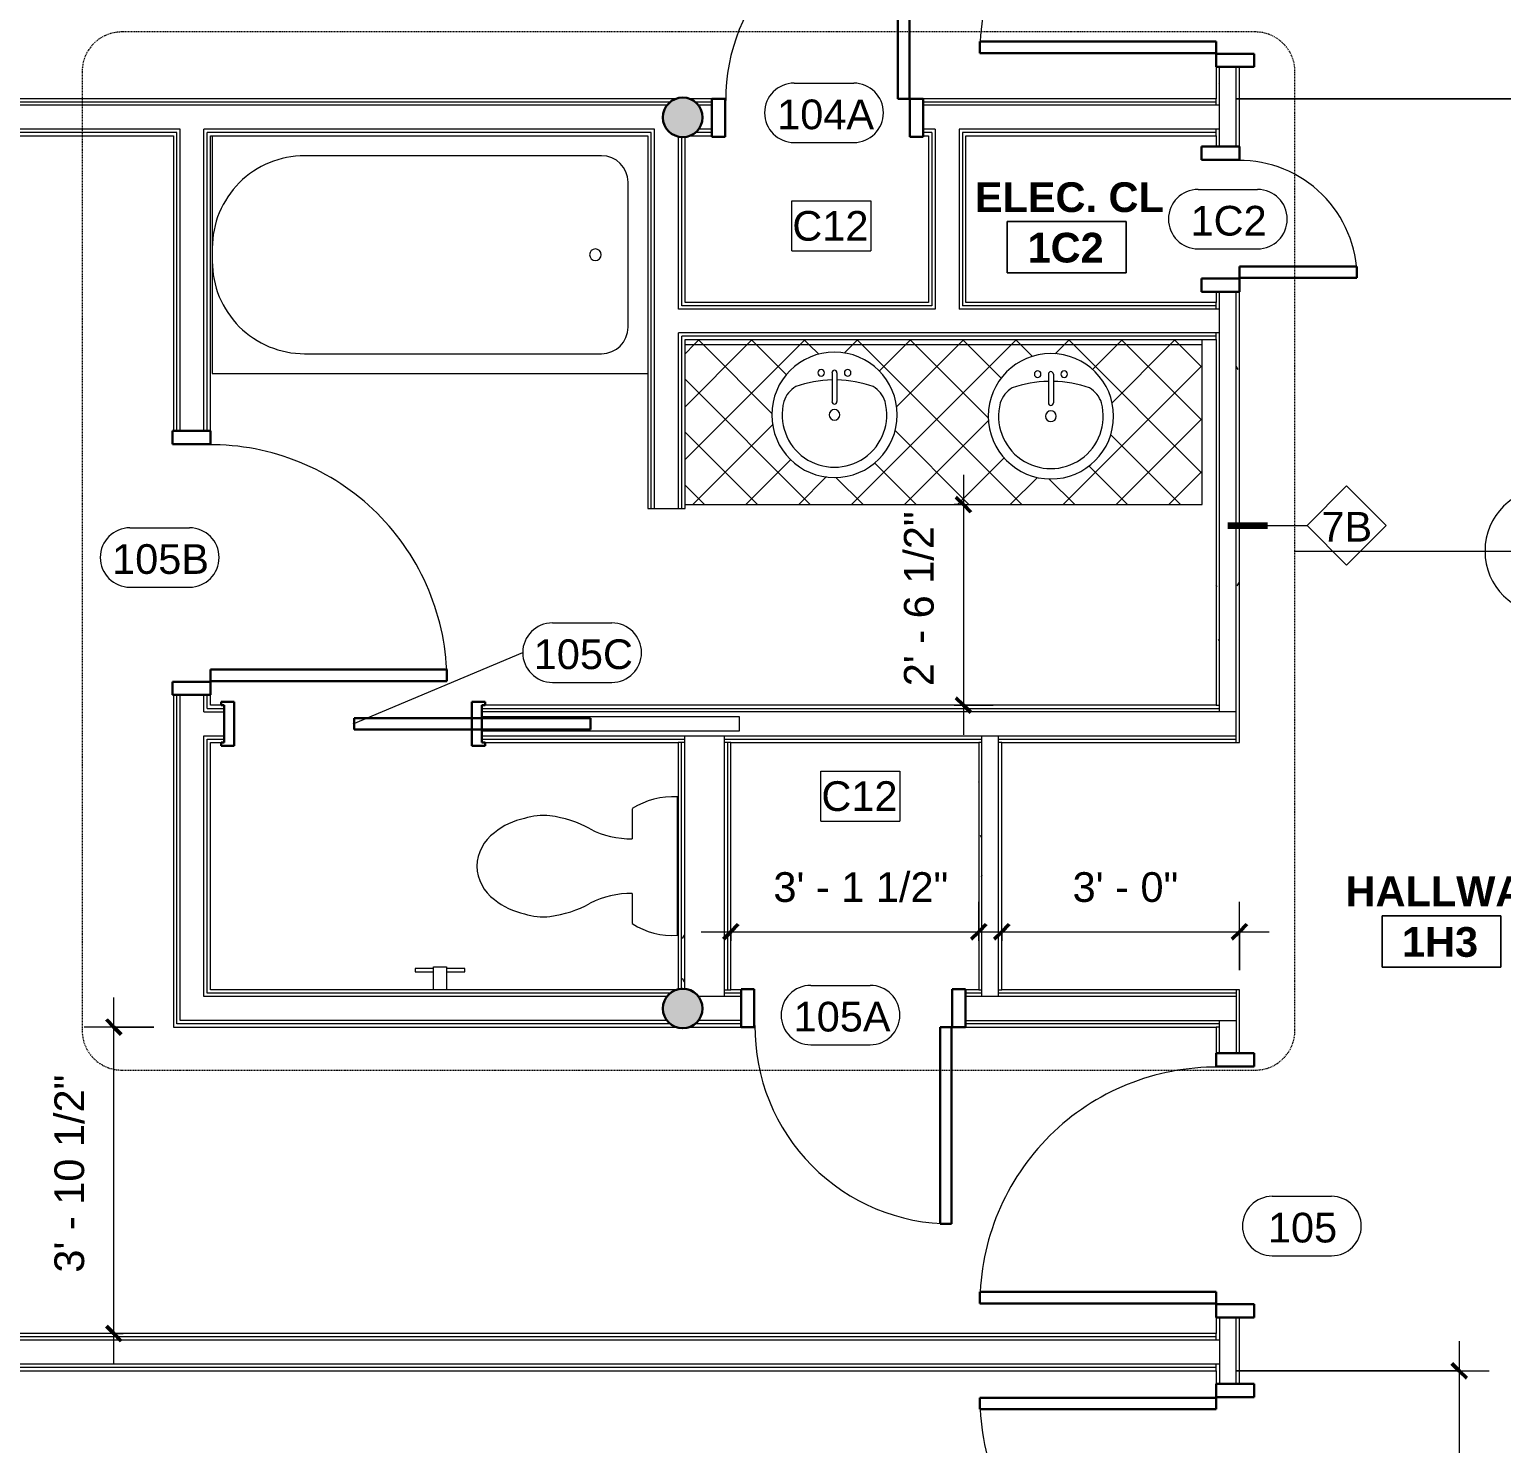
# Model space of a CAD drawing. Header units: inches. Extents: x -1287 to 1590, y -3558 to 989.
# Drawn here: x -833.1 to -610.1, y 245.5 to 459.7 of the extents above; entities that cross this region are included whole.
import ezdxf

# ---------------------------------------------------------------- set-up
doc = ezdxf.new("R2010")
doc.units = ezdxf.units.IN
doc.header["$MEASUREMENT"] = 0
doc.linetypes.add('Dash Dot 3_16_', pattern=[0.3125, 0.1875, -0.0625, 0, -0.0625])
for name, color, linetype, lineweight in [('A-ANNO-DIMS', 211, 'Continuous', 9), ('A-ANNO-DIMS-48', 211, 'Continuous', 9), ('A-ANNO-KEYN', 231, 'Continuous', 9), ('A-ANNO-SYMB', 150, 'Continuous', 9), ('A-AREA-IDEN', 2, 'Continuous', 9), ('A-DOOR', 31, 'Continuous', 18), ('A-DOOR-FRAM', 31, 'Continuous', 30), ('A-DOOR-IDEN', 31, 'Continuous', 9), ('A-WALL', 113, 'Continuous', 18), ('A-WALL-IDEN', 211, 'Continuous', 9), ('A-WALL-PATT', 111, 'Continuous', 18), ('I-WALL', 2, 'Continuous', 18), ('P-SANR-FIXT', 6, 'Continuous', 9), ('Q-CASE', 31, 'Continuous', 9), ('S-COLS', 52, 'Continuous', 18)]:
    doc.layers.add(name, color=color, linetype=linetype, lineweight=lineweight)
doc.styles.add('Arial', font='arial.ttf', dxfattribs={"height": 4.5})
doc.styles.add('Swis721 Lt BT', font='swissl.ttf', dxfattribs={"height": 4.5})
doc.styles.add('Swis721 Lt BT_B', font='', dxfattribs={"height": 4.5})
doc.styles.get('Swis721 Lt BT_B').set_extended_font_data('Swis721 Lt BT', bold=True)
doc.dimstyles.new('OTJ_-_3_32__Linear', dxfattribs={"dimscale": 12, "dimtxt": 4.748918, "dimasz": 0.1875, "dimexe": 0.375, "dimexo": 0.25, "dimgap": 0.25, "dimtad": 1, "dimdec": 1, "dimrnd": 0.5, "dimzin": 3, "dimdsep": 46, "dimlunit": 4, "dimtxsty": 'Swis721 Lt BT', "dimblk1": 'OBLIQUE', "dimblk2": 'OBLIQUE', "dimsah": 1, "dimcen": 0.09, "dimdle": 0.375, "dimazin": 0, "dimtfac": 1, "dimtdec": 4, "dimtix": 1, "dimtmove": 0, "dimatfit": 3, "dimfxl": 1, "dimtvp": 1, "dimtfill": 1, "dimfrac": 2, "dimtolj": 1, "dimtzin": 0, "dimarcsym": 2})
doc.dimstyles.new('OTJ_-_3_32__Linear__1_2__Tolerance', dxfattribs={"dimscale": 12, "dimtxt": 4.748918, "dimasz": 0.1875, "dimexe": 0.375, "dimexo": 0.25, "dimgap": 0.25, "dimtad": 1, "dimdec": 1, "dimrnd": 0.5, "dimzin": 3, "dimdsep": 46, "dimlunit": 4, "dimtxsty": 'Swis721 Lt BT', "dimblk1": 'OBLIQUE', "dimblk2": 'OBLIQUE', "dimsah": 1, "dimcen": 0.09, "dimdle": 0.375, "dimazin": 0, "dimtfac": 1, "dimtdec": 4, "dimtix": 1, "dimtmove": 0, "dimatfit": 3, "dimfxl": 1, "dimtvp": 1, "dimfrac": 2, "dimtolj": 1, "dimtzin": 0, "dimarcsym": 2})
pattern_1 = [(45, (686.549, -412.708), (-4.006467, 4.006467), []), (135, (686.549, -412.708), (-4.006467, -4.006467), [])]
pattern_2 = [(0, (0, 0), (15.36, 3.84), [0.634, -10.886, 0.634, -10.886, -61.44]), (0, (0, 0), (15.36, 3.84), [-23.04, 0.634, -22.406, 0.634, -10.886, -26.88]), (0, (0, 0), (15.36, 3.84), [-57.6, 0.634, -7.046, 0.634, -18.566]), (120, (5.76, 1.92), (-11.005538, 11.38215), [0.634, -10.886, 0.634, -10.886, -61.44]), (120, (5.76, 1.92), (-11.005538, 11.38215), [-23.04, 0.634, -22.406, 0.634, -10.886, -26.88]), (120, (5.76, 1.92), (-11.005538, 11.38215), [-57.6, 0.634, -7.046, 0.634, -18.566]), (240, (7.68, 9.6), (-4.354462, -15.22215), [0.634, -10.886, 0.634, -10.886, -61.44]), (240, (7.68, 9.6), (-4.354462, -15.22215), [-23.04, 0.634, -22.406, 0.634, -10.886, -26.88]), (240, (7.68, 9.6), (-4.354462, -15.22215), [-57.6, 0.634, -7.046, 0.634, -18.566])]

# ---------------------------------------------------------------- blocks, each defined once
blk = doc.blocks.new('Concrete-Round-Column - 10_-4877615-1st Floor Construction')
at = {"layer": 'S-COLS', "lineweight": 9}
blk.add_hatch(color=7, dxfattribs=at).paths.add_polyline_path([(0, -3), (1.15, -2.77), (2.12, -2.12), (2.77, -1.15), (3, 0), (2.77, 1.15), (2.12, 2.12), (1.15, 2.77), (0, 3), (-1.15, 2.77), (-2.12, 2.12), (-2.77, 1.15), (-3, 0), (-2.77, -1.15), (-2.12, -2.12), (-1.15, -2.77)], flags=0)
at = {"layer": 'S-COLS', "color": 8, "lineweight": 30}
for start, end in [(360, 180), (180, 360)]:
    blk.add_arc((0, 0), 3, start, end, dxfattribs=at)
blk = doc.blocks.new('C-Counter Top - ADJ HEIGHT-7039614-1st Floor Construction')
at = {"layer": 'Q-CASE'}
h = blk.add_hatch(dxfattribs=at)
h.set_pattern_fill('FP_6', color=256, style=0, pattern_type=2)
h.set_pattern_definition(pattern_1)
h.paths.add_polyline_path([(14.01, -0.75), (31.1, -0.75), (31.1, 0), (-47.26, 0), (-47.26, -0.75), (0.62, -0.75)], flags=0)
h = blk.add_hatch(dxfattribs=at)
h.set_pattern_fill('FP_6', color=256, style=0, pattern_type=2)
h.set_pattern_definition(pattern_1)
h.paths.add_polyline_path([(12.29, -25), (31.1, -25), (31.1, -0.75), (-47.26, -0.75), (-47.26, -25), (10.28, -25)], flags=0)
h.paths.add_polyline_path([(8.17, -21.12), (6.05, -20.88), (4.04, -20.18), (2.24, -19.04), (0.74, -17.54), (-0.39, -15.74), (-1.1, -13.73), (-1.33, -11.62), (-1.1, -9.5), (-0.39, -7.49), (0.74, -5.69), (2.24, -4.19), (4.04, -3.06), (6.05, -2.35), (8.17, -2.12), (10.28, -2.35), (12.29, -3.06), (14.09, -4.19), (15.59, -5.69), (16.73, -7.49), (17.43, -9.5), (17.67, -11.62), (17.43, -13.73), (16.73, -15.74), (15.59, -17.54), (14.09, -19.04), (12.29, -20.18), (10.28, -20.88)], flags=0)
h.paths.add_polyline_path([(-24.61, -20.9), (-26.73, -20.66), (-28.74, -19.96), (-30.54, -18.83), (-32.04, -17.33), (-33.17, -15.52), (-33.88, -13.52), (-34.11, -11.4), (-33.88, -9.29), (-33.17, -7.28), (-32.04, -5.48), (-30.54, -3.97), (-28.74, -2.84), (-26.73, -2.14), (-24.61, -1.9), (-22.5, -2.14), (-20.49, -2.84), (-18.69, -3.97), (-17.19, -5.48), (-16.06, -7.28), (-15.35, -9.29), (-15.11, -11.4), (-15.35, -13.52), (-16.06, -15.52), (-17.19, -17.33), (-18.69, -18.83), (-20.49, -19.96), (-22.5, -20.66)], flags=0)
for p, q in [((31.1, -0.75), (31.1, 0)), ((-47.26, -0.75), (31.1, -0.75)), ((31.1, -25), (31.1, -0.75)), ((-47.26, -25), (31.1, -25))]:
    blk.add_line(p, q, dxfattribs=at)
blk = doc.blocks.new('Sink Vanity-Round - 19_ x 19_-6996918-1st Floor Construction')
at = {"layer": 'P-SANR-FIXT'}
for p, q in [((3.43, -9.73), (3.43, -5.36)), ((4.18, -9.73), (4.18, -5.36))]:
    blk.add_line(p, q, dxfattribs=at)
for centre, radius, start, end in [((3.81, -3.35), 9.5, 90, 270), ((3.81, -3.35), 7.93, 345.3071, 194.6929), ((3.81, -3.35), 9.5, 270, 90), ((3.81, -3.35), 0.812, 0, 180), ((3.81, -3.35), 0.812, 180, 0), ((0.05, -4.11), 4.12, 197.8096, 239.2073), ((3.81, -5.36), 0.375, 0, 180), ((7.56, -4.11), 4.12, 300.7927, 342.1904), ((3.81, 9.17), 17.81, 250.7914, 268.7933), ((3.81, 9.17), 17.81, 271.2067, 289.2086), ((1.81, -9.73), 0.5, 0, 180), ((1.81, -9.73), 0.5, 180, 0), ((3.81, -9.73), 0.375, 180, 0), ((5.81, -9.73), 0.5, 0, 180), ((5.81, -9.73), 0.5, 180, 0)]:
    blk.add_arc(centre, radius, start, end, dxfattribs=at)
blk = doc.blocks.new('Sink Vanity-Round - 19_ x 19_-4918671-1st Floor Construction')
at = {"layer": 'P-SANR-FIXT'}
for p, q in [((3.43, 9.73), (3.43, 5.36)), ((4.18, 9.73), (4.18, 5.36))]:
    blk.add_line(p, q, dxfattribs=at)
for centre, radius, start, end in [((3.81, 3.35), 9.5, 90, 270), ((3.81, 3.35), 9.5, 270, 90), ((1.81, 9.73), 0.5, 360, 180), ((1.81, 9.73), 0.5, 180, 360), ((3.81, 9.73), 0.375, 360, 180), ((5.81, 9.73), 0.5, 0, 180), ((5.81, 9.73), 0.5, 180, 360), ((0.05, 4.11), 4.12, 120.7927, 162.1904), ((3.81, -9.17), 17.81, 91.2067, 109.2086), ((3.81, -9.17), 17.81, 70.7914, 88.7933), ((7.56, 4.11), 4.12, 17.8096, 59.2073), ((3.81, 3.35), 7.93, 165.3071, 14.6929), ((3.81, 5.36), 0.375, 180, 360), ((3.81, 3.35), 0.812, 360, 180), ((3.81, 3.35), 0.813, 180, 360)]:
    blk.add_arc(centre, radius, start, end, dxfattribs=at)
blk = doc.blocks.new('Single Flush - D2 2_4_ x 8_-8524163-1st Floor Construction')
at = {"layer": 'A-DOOR', "lineweight": 30}
for p, q in [((12.15625, 30.625), (12.15625, 2.8125)), ((13.90625, 30.625), (12.15625, 30.625)), ((13.90625, 2.8125), (13.90625, 30.625)), ((12.15625, 2.8125), (13.90625, 2.8125))]:
    blk.add_line(p, q, dxfattribs=at)
at = {"layer": 'A-DOOR', "lineweight": 9}
blk.add_arc((13.90625, 2.8125), 27.8125, 90, 180.5, dxfattribs=at)
at = {"layer": 'A-DOOR-FRAM'}
for p, q in [((-16, -2.9375), (-16, 2.8125)), ((-16, 2.8125), (-14, 2.8125)), ((-14, -2.9375), (-14, 2.8125)), ((14.000004, -2.9375), (14.000004, 2.8125)), ((14.000004, 2.8125), (16.000004, 2.8125)), ((16.000004, -2.9375), (16.000004, 2.8125)), ((-16, -2.9375), (-14, -2.9375)), ((14.000004, -2.9375), (16.000004, -2.9375))]:
    blk.add_line(p, q, dxfattribs=at)
blk = doc.blocks.new('Single Flush - D2 3_ X 8_-8252890-1st Floor Construction')
at = {"layer": 'A-DOOR', "lineweight": 30}
for p, q in [((16.15625, 38.625), (16.15625, 2.8125)), ((17.90625, 38.625), (16.15625, 38.625)), ((17.90625, 2.8125), (17.90625, 38.625)), ((16.15625, 2.8125), (17.90625, 2.8125))]:
    blk.add_line(p, q, dxfattribs=at)
at = {"layer": 'A-DOOR', "lineweight": 9}
blk.add_arc((17.90625, 2.8125), 35.8125, 90, 180.5, dxfattribs=at)
at = {"layer": 'A-DOOR-FRAM'}
for p, q in [((-20, -2.9375), (-20, 2.8125)), ((-20, 2.8125), (-18, 2.8125)), ((-18, -2.9375), (-18, 2.8125)), ((18.000004, -2.9375), (18.000004, 2.8125)), ((18.000004, 2.8125), (20.000004, 2.8125)), ((20.000004, -2.9375), (20.000004, 2.8125)), ((-20, -2.9375), (-18, -2.9375)), ((18.000004, -2.9375), (20.000004, -2.9375))]:
    blk.add_line(p, q, dxfattribs=at)
blk = doc.blocks.new('Single Flush - D1 3_ X 8_-8252943-1st Floor Construction')
at = {"layer": 'A-DOOR', "lineweight": 30}
for p, q in [((16.15625, 37.5625), (16.15625, 1.75)), ((17.90625, 37.5625), (16.15625, 37.5625)), ((17.90625, 1.75), (17.90625, 37.5625)), ((16.15625, 1.75), (17.90625, 1.75))]:
    blk.add_line(p, q, dxfattribs=at)
at = {"layer": 'A-DOOR', "lineweight": 9}
blk.add_arc((17.90625, 1.75), 35.8125, 90, 180.5, dxfattribs=at)
at = {"layer": 'A-DOOR-FRAM'}
for p, q in [((-20, -4), (-20, 1.75)), ((-20, 1.75), (-18, 1.75)), ((-18, -4), (-18, 1.75)), ((18.000004, -4), (18.000004, 1.75)), ((18.000004, 1.75), (20.000004, 1.75)), ((20.000004, -4), (20.000004, 1.75)), ((-20, -4), (-18, -4)), ((18.000004, -4), (20.000004, -4))]:
    blk.add_line(p, q, dxfattribs=at)
blk = doc.blocks.new('Single Flush - D1 3_ X 8_-8252944-1st Floor Construction')
at = {"layer": 'A-DOOR', "lineweight": 30}
for p, q in [((16.15625, -1.75), (17.90625, -1.75)), ((16.15625, -37.5625), (16.15625, -1.75)), ((17.90625, -1.75), (17.90625, -37.5625)), ((17.90625, -37.5625), (16.15625, -37.5625))]:
    blk.add_line(p, q, dxfattribs=at)
at = {"layer": 'A-DOOR', "lineweight": 9}
blk.add_arc((17.90625, -1.75), 35.8125, 179.5, 270, dxfattribs=at)
at = {"layer": 'A-DOOR-FRAM'}
for p, q in [((-20, 4), (-20, -1.75)), ((-20, 4), (-18, 4)), ((-18, 4), (-18, -1.75)), ((18.000004, 4), (18.000004, -1.75)), ((18.000004, 4), (20.000004, 4)), ((20.000004, 4), (20.000004, -1.75)), ((-20, -1.75), (-18, -1.75)), ((18.000004, -1.75), (20.000004, -1.75))]:
    blk.add_line(p, q, dxfattribs=at)
blk = doc.blocks.new('Tub-Rectangular-3D - Tub-Rectangular-3D 3-6997158-1st Floor Construction')
at = {"layer": 'P-SANR-FIXT'}
for p, q in [((22.28, 38.81), (-43.72, 38.81)), ((22.28, 2.81), (22.28, 38.81)), ((8.28, 35.81), (-36.72, 35.81)), ((-40.72, 31.81), (-40.72, 9.81)), ((22.28, 19.81), (22.28, 21.81)), ((-36.72, 5.81), (8.28, 5.81))]:
    blk.add_line(p, q, dxfattribs=at)
for centre, radius, start, end in [((-36.72, 31.81), 4, 90, 180), ((8.28, 21.81), 14, 360, 90), ((-35.77, 20.81), 0.875, 90, 270), ((-35.77, 20.81), 0.875, 270, 90), ((8.28, 19.81), 14, 270, 0), ((-36.72, 9.81), 4, 180, 270)]:
    blk.add_arc(centre, radius, start, end, dxfattribs=at)
blk = doc.blocks.new('P-Toilet-Floor-3D - Floor Mount-7330913-1st Floor Construction')
at = {"layer": 'P-SANR-FIXT'}
for p, q in [((10.46, -1.47), (-10.46, -1.47)), ((-8.7, -8.31), (-4.13, -8.31)), ((4.13, -8.31), (8.7, -8.31))]:
    blk.add_line(p, q, dxfattribs=at)
for centre, radius, start, end in [((0.69, -2.25), 11.19, 176.0012, 212.8527), ((-0.69, -2.25), 11.19, 327.1473, 3.9988), ((-17.85, -8.46), 13.72, 332.9997, 0.6089), ((17.85, -8.46), 13.72, 179.3911, 207.0003), ((9.41, -22.94), 17.16, 151.2397, 172.7867), ((-9.41, -22.94), 17.16, 7.2133, 28.7603), ((0.88, -21.86), 8.56, 172.7867, 198.8936), ((-0.88, -21.86), 8.56, 341.1064, 7.2133), ((2.68, -22.72), 10.08, 190.9157, 219.9319), ((-2.68, -22.72), 10.08, 320.0681, 349.0843), ((0.18, -25.42), 6.45, 215.8378, 268.4031), ((-0.18, -25.42), 6.45, 271.5969, 324.1622)]:
    blk.add_arc(centre, radius, start, end, dxfattribs=at)
blk = doc.blocks.new('Single Flush Pocket - D5 3_ X 8_-6998484-1st Floor Construction')
at = {"layer": 'A-DOOR', "lineweight": 30}
for p, q in [((0.1875, 0.875), (36, 0.875)), ((0.1875, -0.875), (0.1875, 0.875)), ((36, 0.875), (36, -0.875)), ((36, -0.875), (0.1875, -0.875))]:
    blk.add_line(p, q, dxfattribs=at)
at = {"layer": 'A-DOOR', "lineweight": 9}
blk.add_arc((36, -0.875), 35.8125, 179.5, 180, dxfattribs=at)
at = {"layer": 'A-DOOR-FRAM'}
for p, q in [((-20, 3.3125), (-20, 2.8125)), ((-20, 3.3125), (-18, 3.3125)), ((-20, 2.8125), (-19.5, 2.8125)), ((-19.5, 2.8125), (-19.5, -2.8125)), ((-18, 3.3125), (-18, -3.3125)), ((18.000004, 3.3125), (18.000004, -3.3125)), ((18.000004, 3.3125), (20.000004, 3.3125)), ((19.500004, 2.8125), (19.500004, -2.8125)), ((19.500004, 2.8125), (20.000004, 2.8125)), ((20.000004, 3.3125), (20.000004, 2.8125)), ((-20, -3.3125), (-20, -2.8125)), ((-20, -2.8125), (-19.5, -2.8125)), ((-20, -3.3125), (-18, -3.3125)), ((18.000004, -3.3125), (20.000004, -3.3125)), ((19.500004, -2.8125), (20.000004, -2.8125)), ((20.000004, -3.3125), (20.000004, -2.8125))]:
    blk.add_line(p, q, dxfattribs=at)
blk = doc.blocks.new('Single Flush - D2 2_6_ X 8_-8253023-1st Floor Construction')
at = {"layer": 'A-DOOR', "lineweight": 30}
for p, q in [((13.15625, -2.8125), (14.90625, -2.8125)), ((13.15625, -32.625), (13.15625, -2.8125)), ((14.90625, -2.8125), (14.90625, -32.625)), ((14.90625, -32.625), (13.15625, -32.625))]:
    blk.add_line(p, q, dxfattribs=at)
at = {"layer": 'A-DOOR', "lineweight": 9}
blk.add_arc((14.90625, -2.8125), 29.8125, 179.5, 270, dxfattribs=at)
at = {"layer": 'A-DOOR-FRAM'}
for p, q in [((-17, 2.9375), (-17, -2.8125)), ((-17, 2.9375), (-15, 2.9375)), ((-15, 2.9375), (-15, -2.8125)), ((15.000004, 2.9375), (15.000004, -2.8125)), ((15.000004, 2.9375), (17.000004, 2.9375)), ((17.000004, 2.9375), (17.000004, -2.8125)), ((-17, -2.8125), (-15, -2.8125)), ((15.000004, -2.8125), (17.000004, -2.8125))]:
    blk.add_line(p, q, dxfattribs=at)
blk = doc.blocks.new('P-Toilet_Paper_Holder - 7 1_2_x3 1_2_x7 1_4_-2803415-1st Floor Construction')
at = {"layer": 'P-SANR-FIXT'}
for p, q in [((-872.76, -1235.19), (-873.26, -1235.19)), ((-873.26, -1235.19), (-873.26, -1237.94)), ((-872.76, -1237.94), (-872.76, -1235.19)), ((-873.51, -1239.94), (-873.51, -1237.94)), ((-873.51, -1237.94), (-870.01, -1237.94)), ((-870.01, -1239.94), (-873.51, -1239.94)), ((-873.26, -1239.94), (-873.26, -1242.69)), ((-872.76, -1242.69), (-872.76, -1239.94)), ((-873.26, -1242.69), (-872.76, -1242.69))]:
    blk.add_line(p, q, dxfattribs=at)
blk = doc.blocks.new('Single Flush - D2 1_6_ X 8_ 2-8526351-1st Floor Construction')
at = {"layer": 'A-DOOR', "lineweight": 30}
for p, q in [((7.15625, 19.5625), (7.15625, 1.75)), ((8.90625, 19.5625), (7.15625, 19.5625)), ((8.90625, 1.75), (8.90625, 19.5625)), ((7.15625, 1.75), (8.90625, 1.75))]:
    blk.add_line(p, q, dxfattribs=at)
at = {"layer": 'A-DOOR', "lineweight": 9}
blk.add_arc((8.90625, 1.75), 17.8125, 90, 180.5, dxfattribs=at)
at = {"layer": 'A-DOOR-FRAM'}
for p, q in [((-11, -4), (-11, 1.75)), ((-11, 1.75), (-9, 1.75)), ((-9, -4), (-9, 1.75)), ((9.000004, -4), (9.000004, 1.75)), ((9.000004, 1.75), (11.000004, 1.75)), ((11.000004, -4), (11.000004, 1.75)), ((-11, -4), (-9, -4)), ((9.000004, -4), (11.000004, -4))]:
    blk.add_line(p, q, dxfattribs=at)
blk = doc.blocks.new('Door Tag - Door Tag-41184-1st Floor Construction')
at = {"layer": 'A-DOOR-IDEN'}
for p, q in [((-0.09375, 0.09375), (0.09375, 0.09375)), ((-0.09375, -0.09375), (0.09375, -0.09375))]:
    blk.add_line(p, q, dxfattribs=at)
for centre, start, end in [((-0.09375, 0), 90, 270), ((0.09375, 0), 270, 90)]:
    blk.add_arc(centre, 0.09375, start, end, dxfattribs=at)
blk = doc.blocks.new('Room Tag - Room Name and Number-3379422-1st Floor Construction')
at = {"layer": 'A-AREA-IDEN'}
for p, q in [((-0.1881, -0.1636), (-0.1881, -0.0018)), ((-0.1881, -0.0018), (0.1869, -0.0018)), ((0.1869, -0.0018), (-0.1881, -0.0018)), ((-0.1881, -0.0018), (-0.1881, -0.1636)), ((0.1869, -0.0018), (0.1869, -0.1636)), ((0.1869, -0.1636), (0.1869, -0.0018)), ((0.1869, -0.1636), (-0.1881, -0.1636)), ((-0.1881, -0.1636), (0.1869, -0.1636))]:
    blk.add_line(p, q, dxfattribs=at)
blk = doc.blocks.new('DIMBLOCK11-1st Floor Construction')
at = {"layer": 'A-ANNO-DIMS-48'}
for p, q in [((-616.5, 261), (-616.5, 203.87)), ((-650.32, 256.5), (-612, 256.5)), ((-616.5, 256.5), (-650.32, 256.5)), ((-650.32, 208.37), (-612, 208.37)), ((-616.5, 208.37), (-650.32, 208.37))]:
    blk.add_line(p, q, dxfattribs=at)
at = {"layer": 'A-ANNO-DIMS-48', "lineweight": 50}
for p, q in [((-616.5, 256.5), (-617.63, 257.62)), ((-616.5, 256.5), (-615.38, 255.37)), ((-616.5, 208.37), (-617.63, 209.5)), ((-616.5, 208.37), (-615.38, 207.25))]:
    blk.add_line(p, q, dxfattribs=at)
at = {"layer": 'A-ANNO-DIMS-48', "color": 0, "insert": (-625.51, 225.16), "char_height": 4.5, "width": 17.4579, "attachment_point": 1, "rotation": 90, "line_spacing_factor": 1.005062, "style": 'Swis721 Lt BT'}
blk.add_mtext('4\' - 0"', dxfattribs=at)
blk = doc.blocks.new('_Oblique')
at = {"color": 0, "linetype": 'ByBlock', "lineweight": -2}
blk.add_line((-0.5, -0.5), (0.5, 0.5), dxfattribs=at)
blk = doc.blocks.new('DIMBLOCK18-1st Floor Construction')
at = {"layer": 'A-ANNO-DIMS-48'}
for p, q in [((-820.34, 257.62), (-820.34, 313.06)), ((-814.31, 308.56), (-824.84, 308.56)), ((-820.34, 308.56), (-814.31, 308.56)), ((-818.94, 262.12), (-824.84, 262.12)), ((-820.34, 262.12), (-818.94, 262.12))]:
    blk.add_line(p, q, dxfattribs=at)
at = {"layer": 'A-ANNO-DIMS-48', "lineweight": 50}
for p, q in [((-820.34, 308.56), (-821.47, 309.69)), ((-820.34, 308.56), (-819.22, 307.44)), ((-820.34, 262.12), (-821.47, 263.25)), ((-820.34, 262.12), (-819.22, 261))]:
    blk.add_line(p, q, dxfattribs=at)
at = {"layer": 'A-ANNO-DIMS-48', "color": 0, "insert": (-829.35, 271.36), "char_height": 4.5, "width": 33.559, "attachment_point": 1, "rotation": 90, "line_spacing_factor": 1.005062, "style": 'Swis721 Lt BT'}
blk.add_mtext('3\' - 10 1/2"', dxfattribs=at)
blk = doc.blocks.new('DIMBLOCK54-1st Floor Construction')
at = {"layer": 'A-ANNO-DIMS-48'}
for p, q in [((-605.73, 444.69), (-605.73, 501.69)), ((-650.32, 497.19), (-601.23, 497.19)), ((-605.73, 497.19), (-650.32, 497.19)), ((-650.32, 449.19), (-601.23, 449.19)), ((-605.73, 449.19), (-650.32, 449.19))]:
    blk.add_line(p, q, dxfattribs=at)
at = {"layer": 'A-ANNO-DIMS-48', "lineweight": 50}
for p, q in [((-605.73, 497.19), (-606.85, 498.31)), ((-605.73, 497.19), (-604.6, 496.06)), ((-605.73, 449.19), (-606.85, 450.31)), ((-605.73, 449.19), (-604.6, 448.06))]:
    blk.add_line(p, q, dxfattribs=at)
at = {"layer": 'A-ANNO-DIMS-48', "color": 0, "insert": (-614.74, 465.91), "char_height": 4.5, "width": 17.4579, "attachment_point": 1, "rotation": 90, "line_spacing_factor": 1.005062, "style": 'Swis721 Lt BT', "bg_fill": 3, "box_fill_scale": 1.25, "bg_fill_color": 256, "bg_fill_true_color": 13158600, "bg_fill_transparency": 0}
blk.add_mtext('4\' - 0"', dxfattribs=at)
blk = doc.blocks.new('Floor Plan - Callout Head-3511279-1st Floor Construction')
at = {"layer": 'A-ANNO-SYMB'}
blk.add_line((-0.2, 0), (0.2, 0), dxfattribs=at)
for start, end in [(360, 180), (180, 360)]:
    blk.add_arc((0, 0), 0.2, start, end, dxfattribs=at)
blk = doc.blocks.new('DIMBLOCK68-1st Floor Construction')
at = {"layer": 'A-ANNO-DIMS-48'}
for p, q in [((-726.87, 321.61), (-726.87, 327.51)), ((-689.32, 321.61), (-689.32, 327.51)), ((-731.37, 323.01), (-684.82, 323.01)), ((-726.87, 323.01), (-726.87, 321.61)), ((-689.32, 323.01), (-689.32, 321.61))]:
    blk.add_line(p, q, dxfattribs=at)
at = {"layer": 'A-ANNO-DIMS-48', "lineweight": 50}
for p, q in [((-726.87, 323.01), (-725.74, 324.14)), ((-689.32, 323.01), (-688.2, 324.14)), ((-726.87, 323.01), (-727.99, 321.89)), ((-689.32, 323.01), (-690.45, 321.89))]:
    blk.add_line(p, q, dxfattribs=at)
at = {"layer": 'A-ANNO-DIMS-48', "color": 0, "insert": (-720.42, 332.02), "char_height": 4.5, "width": 29.579, "attachment_point": 1, "line_spacing_factor": 1.005062, "style": 'Swis721 Lt BT'}
blk.add_mtext('3\' - 1 1/2"', dxfattribs=at)
blk = doc.blocks.new('Wall Tag - 1_4_-62626-1st Floor Construction')
at = {"layer": 'A-WALL-IDEN'}
for p, q in [((-0.125, 0), (0, 0.125)), ((0, 0.125), (0.125, 0)), ((-0.125, 0), (0, -0.125)), ((0, -0.125), (0.125, 0))]:
    blk.add_line(p, q, dxfattribs=at)
blk = doc.blocks.new('Keynote Tag - Keynote Number - Boxed-135510-1st Floor Construction')
at = {"layer": 'A-ANNO-KEYN'}
for p, q in [((-0.125, -0.0792), (-0.125, 0.0781)), ((-0.125, 0.0781), (0.125, 0.0781)), ((0.125, 0.0781), (0.125, -0.0792)), ((-0.125, -0.0792), (0.125, -0.0792))]:
    blk.add_line(p, q, dxfattribs=at)
blk = doc.blocks.new('DIMBLOCK77-1st Floor Construction')
at = {"layer": 'A-ANNO-DIMS-48'}
for p, q in [((-691.64, 392.21), (-691.64, 352.81)), ((-693.04, 387.71), (-687.14, 387.71)), ((-691.64, 387.71), (-693.04, 387.71)), ((-693.04, 357.31), (-687.14, 357.31)), ((-691.64, 357.31), (-693.04, 357.31))]:
    blk.add_line(p, q, dxfattribs=at)
at = {"layer": 'A-ANNO-DIMS-48', "lineweight": 50}
for p, q in [((-691.64, 387.71), (-692.76, 388.83)), ((-691.64, 387.71), (-690.51, 386.58)), ((-691.64, 357.31), (-692.76, 358.44)), ((-691.64, 357.31), (-690.51, 356.19))]:
    blk.add_line(p, q, dxfattribs=at)
at = {"layer": 'A-ANNO-DIMS-48', "color": 0, "insert": (-700.64, 360.19), "char_height": 4.5, "width": 29.579, "attachment_point": 1, "rotation": 90, "line_spacing_factor": 1.005062, "style": 'Swis721 Lt BT'}
blk.add_mtext('2\' - 6 1/2"', dxfattribs=at)
blk = doc.blocks.new('DIMBLOCK78-1st Floor Construction')
at = {"layer": 'A-ANNO-DIMS-48'}
for p, q in [((-685.82, 321.61), (-685.82, 327.51)), ((-649.82, 317.19), (-649.82, 327.51)), ((-690.32, 323.01), (-645.32, 323.01)), ((-685.82, 323.01), (-685.82, 321.61)), ((-649.82, 323.01), (-649.82, 317.19))]:
    blk.add_line(p, q, dxfattribs=at)
at = {"layer": 'A-ANNO-DIMS-48', "lineweight": 50}
for p, q in [((-685.82, 323.01), (-684.7, 324.14)), ((-649.82, 323.01), (-648.7, 324.14)), ((-685.82, 323.01), (-686.95, 321.89)), ((-649.82, 323.01), (-650.95, 321.89))]:
    blk.add_line(p, q, dxfattribs=at)
at = {"layer": 'A-ANNO-DIMS-48', "color": 0, "insert": (-675.09, 332.02), "char_height": 4.5, "width": 17.4579, "attachment_point": 1, "line_spacing_factor": 1.005062, "style": 'Swis721 Lt BT'}
blk.add_mtext('3\' - 0"', dxfattribs=at)

msp = doc.modelspace()

# ---------------------------------------------------------------- hatches: boundary and pattern name
at = {"layer": 'A-WALL-PATT', "lineweight": 9}
h = msp.add_hatch(dxfattribs=at)
h.set_pattern_fill('FP_3', color=256, style=0, pattern_type=2)
h.set_pattern_definition(pattern_2)
h.paths.add_polyline_path([(-650.32, 351.69), (-649.82, 351.69), (-649.82, 419.95), (-650.32, 419.95), (-650.32, 352.19)], flags=0)
h.paths.add_polyline_path([(-649.82, 441.95), (-649.82, 454), (-650.32, 454), (-650.32, 441.95)], flags=0)
h.paths.add_polyline_path([(-649.82, 494), (-649.82, 601.72), (-650.32, 601.72), (-650.32, 494)], flags=0)
h = msp.add_hatch(dxfattribs=at)
h.set_pattern_fill('FP_3', color=256, style=0, pattern_type=2)
h.set_pattern_definition(pattern_2)
h.paths.add_polyline_path([(-652.82, 357.31), (-652.82, 413.71), (-653.32, 413.71), (-653.32, 357.31)], flags=0)
h.paths.add_polyline_path([(-653.32, 417.33), (-652.82, 417.33), (-652.82, 419.95), (-653.32, 419.95), (-653.32, 417.83)], flags=0)
h.paths.add_polyline_path([(-653.32, 441.95), (-652.82, 441.95), (-652.82, 444.56), (-653.32, 444.56), (-653.32, 443.56)], flags=0)
h.paths.add_polyline_path([(-653.32, 448.19), (-652.82, 448.19), (-652.82, 454), (-653.32, 454), (-653.32, 448.69)], flags=0)
h.paths.add_polyline_path([(-652.82, 494), (-652.82, 498.19), (-653.32, 498.19), (-653.32, 494)], flags=0)
h.paths.add_polyline_path([(-653.32, 501.81), (-652.82, 501.81), (-652.82, 597.09), (-653.32, 597.09), (-653.32, 502.31)], flags=0)
h = msp.add_hatch(dxfattribs=at)
h.set_pattern_fill('FP_3', color=256, style=0, pattern_type=2)
h.set_pattern_definition(pattern_2)
h.paths.add_polyline_path([(-733.87, 314.31), (-733.87, 351.69), (-734.37, 351.69), (-734.37, 314.33), (-734.16, 314.37)], flags=0)
h = msp.add_hatch(dxfattribs=at)
h.set_pattern_fill('FP_3', color=256, style=0, pattern_type=2)
h.set_pattern_definition(pattern_2)
h.paths.add_polyline_path([(-688.82, 314.19), (-688.82, 351.69), (-689.32, 351.69), (-689.32, 314.19)], flags=0)
h = msp.add_hatch(dxfattribs=at)
h.set_pattern_fill('FP_3', color=256, style=0, pattern_type=2)
h.set_pattern_definition(pattern_2)
h.paths.add_polyline_path([(-686.32, 314.19), (-685.82, 314.19), (-685.82, 351.69), (-686.32, 351.69), (-686.32, 349.66)], flags=0)
h = msp.add_hatch(dxfattribs=at)
h.set_pattern_fill('FP_3', color=256, style=0, pattern_type=2)
h.set_pattern_definition(pattern_2)
h.paths.add_polyline_path([(-649.82, 202.75), (-649.82, 214.5), (-650.32, 214.5), (-650.32, 202.75)], flags=0)
h.paths.add_polyline_path([(-649.82, 254.5), (-649.82, 264.59), (-650.32, 264.59), (-650.32, 254.5)], flags=0)
h.paths.add_polyline_path([(-649.82, 304.59), (-649.82, 314.19), (-650.32, 314.19), (-650.32, 304.59)], flags=0)
h = msp.add_hatch(dxfattribs=at)
h.set_pattern_fill('FP_3', color=256, style=0, pattern_type=2)
h.set_pattern_definition(pattern_2)
h.paths.add_polyline_path([(-653.32, 208.37), (-652.82, 208.37), (-652.82, 214.5), (-653.32, 214.5)], flags=0)
h.paths.add_polyline_path([(-653.32, 254.5), (-652.82, 254.5), (-652.82, 257.5), (-653.32, 257.5), (-653.32, 256.5)], flags=0)
h.paths.add_polyline_path([(-653.32, 261.12), (-652.82, 261.12), (-652.82, 264.59), (-653.32, 264.59), (-653.32, 261.62)], flags=0)
h.paths.add_polyline_path([(-653.32, 304.59), (-652.82, 304.59), (-652.82, 308.56), (-653.32, 308.56)], flags=0)

# ---------------------------------------------------------------- linework, layer by layer
at = {"layer": 'A-ANNO-SYMB', "linetype": 'Dash Dot 3_16_'}
for p, q in [((-825.15, 453.31), (-825.15, 308.04)), ((-819.15, 302.04), (-647.41, 302.04))]:
    msp.add_line(p, q, dxfattribs=at)
at = {"layer": 'A-ANNO-SYMB'}
msp.add_line((-641.41, 380.67), (-612.61, 380.67), dxfattribs=at)
at = {"layer": 'A-ANNO-SYMB', "linetype": 'Dash Dot 3_16_'}
for centre, start, end in [((-819.15, 453.31), 90, 180), ((-819.15, 308.04), 180, 270), ((-647.41, 308.04), 270, 0)]:
    msp.add_arc(centre, 6, start, end, dxfattribs=at)
at = {"layer": 'A-DOOR-IDEN'}
msp.add_line((-784.11, 354.5), (-758.4, 365.28), dxfattribs=at)
at = {"layer": 'A-WALL'}
for p, q in [((-652.82, 441.95), (-652.82, 454)), ((-650.32, 441.95), (-650.32, 454)), ((-736, 448.69), (-869.23, 448.69)), ((-729.73, 448.69), (-732.33, 448.69)), ((-653.32, 448.69), (-697.73, 448.69)), ((-653.32, 448.19), (-653.32, 449.19)), ((-736.49, 448.19), (-868.73, 448.19)), ((-729.73, 448.19), (-731.84, 448.19)), ((-652.82, 448.19), (-697.73, 448.19)), ((-810.81, 444.06), (-869.23, 444.06)), ((-810.31, 444.56), (-868.73, 444.56)), ((-810.81, 398.87), (-810.81, 444.06)), ((-810.31, 398.87), (-810.31, 444.56)), ((-806.69, 398.87), (-806.69, 444.56)), ((-738.44, 444.56), (-806.69, 444.56)), ((-806.19, 398.87), (-806.19, 444.06)), ((-738.94, 444.06), (-806.19, 444.06)), ((-738.94, 387.12), (-738.94, 444.06)), ((-738.44, 387.12), (-738.44, 444.56)), ((-729.73, 444.06), (-732.33, 444.06)), ((-729.73, 444.56), (-731.84, 444.56)), ((-695.91, 444.56), (-697.73, 444.56)), ((-696.41, 444.06), (-697.73, 444.06)), ((-696.41, 444.06), (-696.41, 417.83)), ((-695.91, 444.56), (-695.91, 417.33)), ((-652.82, 444.56), (-692.28, 444.56)), ((-692.28, 444.56), (-692.28, 417.33)), ((-653.32, 444.06), (-691.78, 444.06)), ((-691.78, 444.06), (-691.78, 417.83)), ((-653.32, 443.56), (-653.32, 444.56)), ((-734.81, 417.33), (-734.81, 443.5)), ((-734.31, 417.83), (-734.31, 443.4)), ((-652.82, 356.31), (-652.82, 419.95)), ((-650.32, 351.69), (-650.32, 419.95)), ((-695.91, 417.33), (-734.81, 417.33)), ((-696.41, 417.83), (-734.31, 417.83)), ((-652.82, 417.33), (-692.28, 417.33)), ((-653.32, 417.83), (-691.78, 417.83)), ((-653.32, 417.33), (-653.32, 418.33)), ((-734.81, 387.12), (-734.81, 413.71)), ((-652.82, 413.71), (-734.81, 413.71)), ((-734.31, 387.12), (-734.31, 413.21)), ((-653.32, 413.21), (-734.31, 413.21)), ((-653.32, 412.71), (-653.32, 413.71)), ((-810.81, 309.06), (-810.81, 358.87)), ((-810.31, 309.56), (-810.31, 358.87)), ((-806.69, 356.31), (-806.69, 358.87)), ((-806.19, 356.81), (-806.19, 358.87)), ((-653.32, 357.31), (-652.82, 357.31)), ((-806.69, 356.31), (-803.61, 356.31)), ((-806.19, 356.81), (-803.61, 356.81)), ((-764.61, 356.81), (-652.82, 356.81)), ((-650.32, 356.31), (-764.61, 356.31)), ((-806.69, 313.19), (-806.69, 352.69)), ((-806.69, 352.69), (-803.61, 352.69)), ((-764.61, 352.69), (-650.32, 352.69)), ((-733.87, 352.69), (-733.87, 314.31)), ((-727.87, 352.69), (-727.87, 313.19)), ((-688.82, 313.19), (-688.82, 352.69)), ((-686.32, 313.19), (-686.32, 352.69)), ((-806.19, 313.69), (-806.19, 352.19)), ((-806.19, 352.19), (-803.61, 352.19)), ((-764.61, 352.19), (-733.87, 352.19)), ((-733.87, 351.69), (-734.87, 351.69)), ((-734.37, 351.69), (-734.37, 314.33)), ((-727.87, 352.19), (-688.82, 352.19)), ((-726.87, 351.69), (-727.87, 351.69)), ((-727.37, 351.69), (-727.37, 314.19)), ((-688.82, 351.69), (-689.32, 351.69)), ((-686.32, 352.19), (-650.32, 352.19)), ((-685.82, 351.69), (-686.32, 351.69)), ((-736.49, 313.19), (-806.69, 313.19)), ((-736, 313.69), (-806.19, 313.69)), ((-725.32, 313.19), (-731.84, 313.19)), ((-727.87, 314.19), (-726.87, 314.19)), ((-725.32, 313.69), (-727.87, 313.69)), ((-688.82, 313.69), (-691.32, 313.69)), ((-650.32, 313.19), (-691.32, 313.19)), ((-689.32, 314.19), (-688.82, 314.19)), ((-686.32, 314.19), (-685.82, 314.19)), ((-650.32, 313.69), (-686.32, 313.69)), ((-650.32, 314.19), (-650.32, 304.59)), ((-736, 309.06), (-810.81, 309.06)), ((-736.49, 309.56), (-810.31, 309.56)), ((-725.32, 309.06), (-732.33, 309.06)), ((-725.32, 309.56), (-731.84, 309.56)), ((-691.32, 309.56), (-650.32, 309.56)), ((-652.82, 309.06), (-691.32, 309.06)), ((-652.82, 308.56), (-653.32, 308.56)), ((-652.82, 304.59), (-652.82, 309.56)), ((-652.82, 264.59), (-652.82, 254.5)), ((-650.32, 254.5), (-650.32, 264.59)), ((-653.32, 261.62), (-867.56, 261.62)), ((-652.82, 261.12), (-867.56, 261.12)), ((-653.32, 261.12), (-653.32, 262.12)), ((-652.82, 257.5), (-1015.06, 257.5)), ((-653.32, 257), (-1015.06, 257)), ((-653.32, 256.5), (-653.32, 257.5))]:
    msp.add_line(p, q, dxfattribs=at)
at = {"layer": 'A-WALL-IDEN', "lineweight": 90}
msp.add_line((-651.57, 384.53), (-645.57, 384.53), dxfattribs=at)
at = {"layer": 'A-WALL-IDEN'}
msp.add_line((-651.57, 384.53), (-639.57, 384.53), dxfattribs=at)
at = {"layer": 'I-WALL'}
for p, q in [((-653.32, 454), (-653.32, 449.19)), ((-649.82, 454), (-653.32, 454)), ((-649.82, 441.95), (-649.82, 454)), ((-735.11, 449.19), (-870.12, 449.19)), ((-729.73, 449.19), (-733.22, 449.19)), ((-729.73, 443.56), (-729.73, 449.19)), ((-653.32, 449.19), (-697.73, 449.19)), ((-697.73, 449.19), (-697.73, 443.56)), ((-870.12, 443.56), (-811.31, 443.56)), ((-811.31, 443.56), (-811.31, 398.87)), ((-805.69, 398.87), (-805.69, 443.56)), ((-805.69, 443.56), (-739.44, 443.56)), ((-739.44, 443.56), (-739.44, 387.12)), ((-733.81, 418.33), (-733.81, 443.44)), ((-733.22, 443.56), (-729.73, 443.56)), ((-697.73, 443.56), (-696.91, 443.56)), ((-696.91, 443.56), (-696.91, 418.33)), ((-691.28, 443.56), (-653.32, 443.56)), ((-691.28, 418.33), (-691.28, 443.56)), ((-653.32, 443.56), (-653.32, 441.95)), ((-653.32, 441.95), (-649.82, 441.95)), ((-653.32, 419.95), (-653.32, 418.33)), ((-649.82, 419.95), (-653.32, 419.95)), ((-649.82, 351.69), (-649.82, 419.95)), ((-696.91, 418.33), (-733.81, 418.33)), ((-653.32, 418.33), (-691.28, 418.33)), ((-733.81, 387.12), (-733.81, 412.71)), ((-733.81, 412.71), (-653.32, 412.71)), ((-653.32, 412.71), (-653.32, 357.31)), ((-811.31, 398.87), (-805.69, 398.87)), ((-739.44, 387.12), (-733.81, 387.12)), ((-811.31, 358.87), (-811.31, 308.56)), ((-805.69, 358.87), (-811.31, 358.87)), ((-805.69, 357.31), (-805.69, 358.87)), ((-803.61, 357.31), (-805.69, 357.31)), ((-803.61, 355.62), (-803.61, 357.31)), ((-653.32, 357.31), (-764.61, 357.31)), ((-764.61, 357.31), (-764.61, 355.62)), ((-803.65, 353.37), (-803.65, 355.62)), ((-803.65, 355.62), (-803.61, 355.62)), ((-764.61, 355.62), (-725.61, 355.62)), ((-725.61, 355.62), (-725.61, 353.37)), ((-803.61, 353.37), (-803.65, 353.37)), ((-803.61, 351.69), (-803.61, 353.37)), ((-725.61, 353.37), (-764.61, 353.37)), ((-764.61, 353.37), (-764.61, 351.69)), ((-805.69, 314.19), (-805.69, 351.69)), ((-805.69, 351.69), (-803.61, 351.69)), ((-764.61, 351.69), (-734.87, 351.69)), ((-734.87, 351.69), (-734.87, 314.23)), ((-726.87, 351.69), (-689.32, 351.69)), ((-726.87, 314.19), (-726.87, 351.69)), ((-689.32, 351.69), (-689.32, 314.19)), ((-685.82, 351.69), (-649.82, 351.69)), ((-685.82, 314.19), (-685.82, 351.69)), ((-735.11, 314.19), (-805.69, 314.19)), ((-725.32, 314.19), (-726.87, 314.19)), ((-725.32, 308.56), (-725.32, 314.19)), ((-689.32, 314.19), (-691.32, 314.19)), ((-691.32, 314.19), (-691.32, 308.56)), ((-649.82, 314.19), (-685.82, 314.19)), ((-649.82, 304.59), (-649.82, 314.19)), ((-811.31, 308.56), (-735.11, 308.56)), ((-733.22, 308.56), (-725.32, 308.56)), ((-691.32, 308.56), (-653.32, 308.56)), ((-653.32, 308.56), (-653.32, 304.59)), ((-653.32, 304.59), (-649.82, 304.59)), ((-653.32, 264.59), (-653.32, 262.12)), ((-649.82, 264.59), (-653.32, 264.59)), ((-649.82, 254.5), (-649.82, 264.59)), ((-653.32, 262.12), (-867.56, 262.12)), ((-1015.06, 256.5), (-653.32, 256.5)), ((-653.32, 256.5), (-653.32, 254.5)), ((-653.32, 254.5), (-649.82, 254.5))]:
    msp.add_line(p, q, dxfattribs=at)

# ---------------------------------------------------------------- block references
at = {"layer": 'A-ANNO-KEYN', "xscale": 47.99999999999997, "yscale": 47.99999999999997, "zscale": 47.99999999999997}
for p in [(-711.65, 429.96), (-707.26, 343.57)]:
    msp.add_blockref('Keynote Tag - Keynote Number - Boxed-135510-1st Floor Construction', p, dxfattribs=at)
at = {"layer": 'A-ANNO-SYMB', "xscale": 47.99999999999997, "yscale": 47.99999999999997, "zscale": 47.99999999999997}
msp.add_blockref('Floor Plan - Callout Head-3511279-1st Floor Construction', (-603.01, 380.67), dxfattribs=at)
at = {"layer": 'A-AREA-IDEN', "xscale": 47.99999999999997, "yscale": 47.99999999999997, "zscale": 47.99999999999997}
for p in [(-675.96, 430.68), (-619.18, 325.51)]:
    msp.add_blockref('Room Tag - Room Name and Number-3379422-1st Floor Construction', p, dxfattribs=at)
at = {"layer": 'A-DOOR'}
for name, p, rotation in [('Single Flush - D1 3_ X 8_-8252944-1st Floor Construction', (-651.57, 474), 269.9999999999999), ('Single Flush - D2 1_6_ X 8_ 2-8526351-1st Floor Construction', (-651.57, 430.95), 269.9999999999999), ('Single Flush - D2 3_ X 8_-8252890-1st Floor Construction', (-808.5, 378.87), 269.9999999999999), ('Single Flush - D1 3_ X 8_-8252944-1st Floor Construction', (-651.57, 284.59), 269.9999999999999), ('Single Flush - D1 3_ X 8_-8252943-1st Floor Construction', (-651.57, 234.5), 89.99999999999991)]:
    msp.add_blockref(name, p, dxfattribs=dict(at, rotation=rotation))
for name, p in [('Single Flush - D2 2_4_ x 8_-8524163-1st Floor Construction', (-713.73, 446.37)), ('Single Flush Pocket - D5 3_ X 8_-6998484-1st Floor Construction', (-784.11, 354.5)), ('Single Flush - D2 2_6_ X 8_-8253023-1st Floor Construction', (-708.32, 311.37))]:
    msp.add_blockref(name, p, dxfattribs=at)
at = {"layer": 'A-DOOR-IDEN', "xscale": 47.99999999999997, "yscale": 47.99999999999997, "zscale": 47.99999999999997}
for p in [(-712.76, 447.06), (-651.57, 430.95), (-813.4, 379.7), (-749.4, 365.28), (-710.26, 310.38), (-640.35, 278.42)]:
    msp.add_blockref('Door Tag - Door Tag-41184-1st Floor Construction', p, dxfattribs=at)
at = {"layer": 'A-WALL-IDEN', "xscale": 47.99999999999997, "yscale": 47.99999999999997, "zscale": 47.99999999999997}
msp.add_blockref('Wall Tag - 1_4_-62626-1st Floor Construction', (-633.57, 384.53), dxfattribs=at)
at = {"layer": 'P-SANR-FIXT'}
for name, p, rotation in [('Tub-Rectangular-3D - Tub-Rectangular-3D 3-6997158-1st Floor Construction', (-783.16, 446.37), 180), ('Sink Vanity-Round - 19_ x 19_-6996918-1st Floor Construction', (-707.36, 397.95), 180), ('P-Toilet-Floor-3D - Floor Mount-7330913-1st Floor Construction', (-733.49, 332.94), 270.0000000000003), ('P-Toilet_Paper_Holder - 7 1_2_x3 1_2_x7 1_4_-2803415-1st Floor Construction', (468, -555.83), 269.9999999999997)]:
    msp.add_blockref(name, p, dxfattribs=dict(at, rotation=rotation))
msp.add_blockref('Sink Vanity-Round - 19_ x 19_-4918671-1st Floor Construction', (-682.19, 397.74), dxfattribs=at)
at = {"layer": 'Q-CASE'}
msp.add_blockref('C-Counter Top - ADJ HEIGHT-7039614-1st Floor Construction', (-686.55, 412.71), dxfattribs=at)
at = {"layer": 'S-COLS', "lineweight": 9}
for p in [(-734.16, 446.37), (-734.16, 311.37)]:
    msp.add_blockref('Concrete-Round-Column - 10_-4877615-1st Floor Construction', p, dxfattribs=at)

# ---------------------------------------------------------------- texts
at = {"layer": 'A-ANNO-KEYN', "char_height": 4.5, "width": 14.0895, "attachment_point": 1, "style": 'Arial'}
for insert in [(-717.55, 432.18), (-713.15, 345.8)]:
    msp.add_mtext('C12', dxfattribs=dict(at, insert=insert))
at = {"layer": 'A-AREA-IDEN', "char_height": 4.5, "attachment_point": 1, "style": 'Swis721 Lt BT_B'}
for s, insert, width in [('ELEC. CL', (-689.9, 436.53), 33.633), ('1C2', (-681.91, 428.88), 13.938), ('HALLWAY', (-633.73, 331.37), 35.148), ('1H3', (-625.19, 323.71), 14.0895)]:
    msp.add_mtext(s, dxfattribs=dict(at, insert=insert, width=width))
at = {"layer": 'A-DOOR-IDEN', "char_height": 4.5, "attachment_point": 1, "style": 'Swis721 Lt BT'}
for s, insert, width in [('104A', (-719.85, 449.07), 16.968), ('1C2', (-657.22, 432.96), 13.4835), ('105B', (-820.61, 381.71), 17.271), ('105C', (-756.73, 367.29), 17.574), ('105A', (-717.35, 312.39), 16.968), ('105', (-645.5, 280.43), 12.2715)]:
    msp.add_mtext(s, dxfattribs=dict(at, insert=insert, width=width))
at = {"layer": 'A-WALL-IDEN', "insert": (-637.4, 386.6), "char_height": 4.5, "width": 9.09, "attachment_point": 1, "style": 'Swis721 Lt BT'}
msp.add_mtext('7B', dxfattribs=at)

# ---------------------------------------------------------------- dimensions: what is measured, and where the dimension line sits
at = {"layer": 'A-ANNO-DIMS'}
for base, p1, p2, override, picture, middle in [((-691.64, 357.31), (-690.04, 387.71), (-690.04, 357.31), {"dimpost": '<>', "dimfxl": 30.396438}, 'DIMBLOCK77-1st Floor Construction', (-697.21, 372.51)), ((-820.34, 308.56), (-821.94, 262.12), (-811.31, 308.56), {"dimpost": '<>', "dimfxl": 47.637309}, 'DIMBLOCK18-1st Floor Construction', (-825.92, 285.34)), ((-616.5, 208.37), (-653.32, 256.5), (-653.32, 208.37), {"dimpost": '<>', "dimfxl": 48.125203}, 'DIMBLOCK11-1st Floor Construction', (-621.81, 232.44))]:
    dim = msp.add_linear_dim(base=base, p1=p1, p2=p2, angle=90, dimstyle='OTJ_-_3_32__Linear__1_2__Tolerance', override=override, dxfattribs=at)
    dim.commit()
    dim.dimension.update_dxf_attribs({"geometry": picture, "text_midpoint": middle})
for base, p1, p2, override, picture, middle in [((-689.3207, 323.0146), (-726.8669, 324.6056), (-689.3207, 324.6056), {"dimpost": '<>', "dimfxl": 37.546246}, 'DIMBLOCK68-1st Floor Construction', (-708.0938, 328.5854)), ((-649.82, 323.01), (-685.82, 324.61), (-649.82, 314.19), {"dimpost": '<>', "dimfxl": 37.477464}, 'DIMBLOCK78-1st Floor Construction', (-667.82, 328.33))]:
    dim = msp.add_linear_dim(base=base, p1=p1, p2=p2, dimstyle='OTJ_-_3_32__Linear__1_2__Tolerance', override=override, dxfattribs=at)
    dim.commit()
    dim.dimension.update_dxf_attribs({"geometry": picture, "text_midpoint": middle})

# ---------------------------------------------------------------- next in the draw order: dimensions: what is measured, and where the dimension line sits
dim = msp.add_linear_dim(base=(-605.73, 497.19), p1=(-653.32, 449.19), p2=(-653.32, 497.19), angle=90, dimstyle='OTJ_-_3_32__Linear', override={"dimpost": '<>', "dimfxl": 48}, dxfattribs=at)
dim.commit()
dim.dimension.update_dxf_attribs({"geometry": 'DIMBLOCK54-1st Floor Construction', "text_midpoint": (-611.04, 473.19)})

# ---------------------------------------------------------------- next in the draw order: linework, layer by layer
at = {"layer": 'A-ANNO-SYMB', "linetype": 'Dash Dot 3_16_'}
for p, q in [((-647.41, 459.31), (-819.15, 459.31)), ((-641.41, 308.04), (-641.41, 453.31))]:
    msp.add_line(p, q, dxfattribs=at)
msp.add_arc((-647.41, 453.31), 6, 0, 90, dxfattribs=at)

doc.saveas('drawing.dxf')
